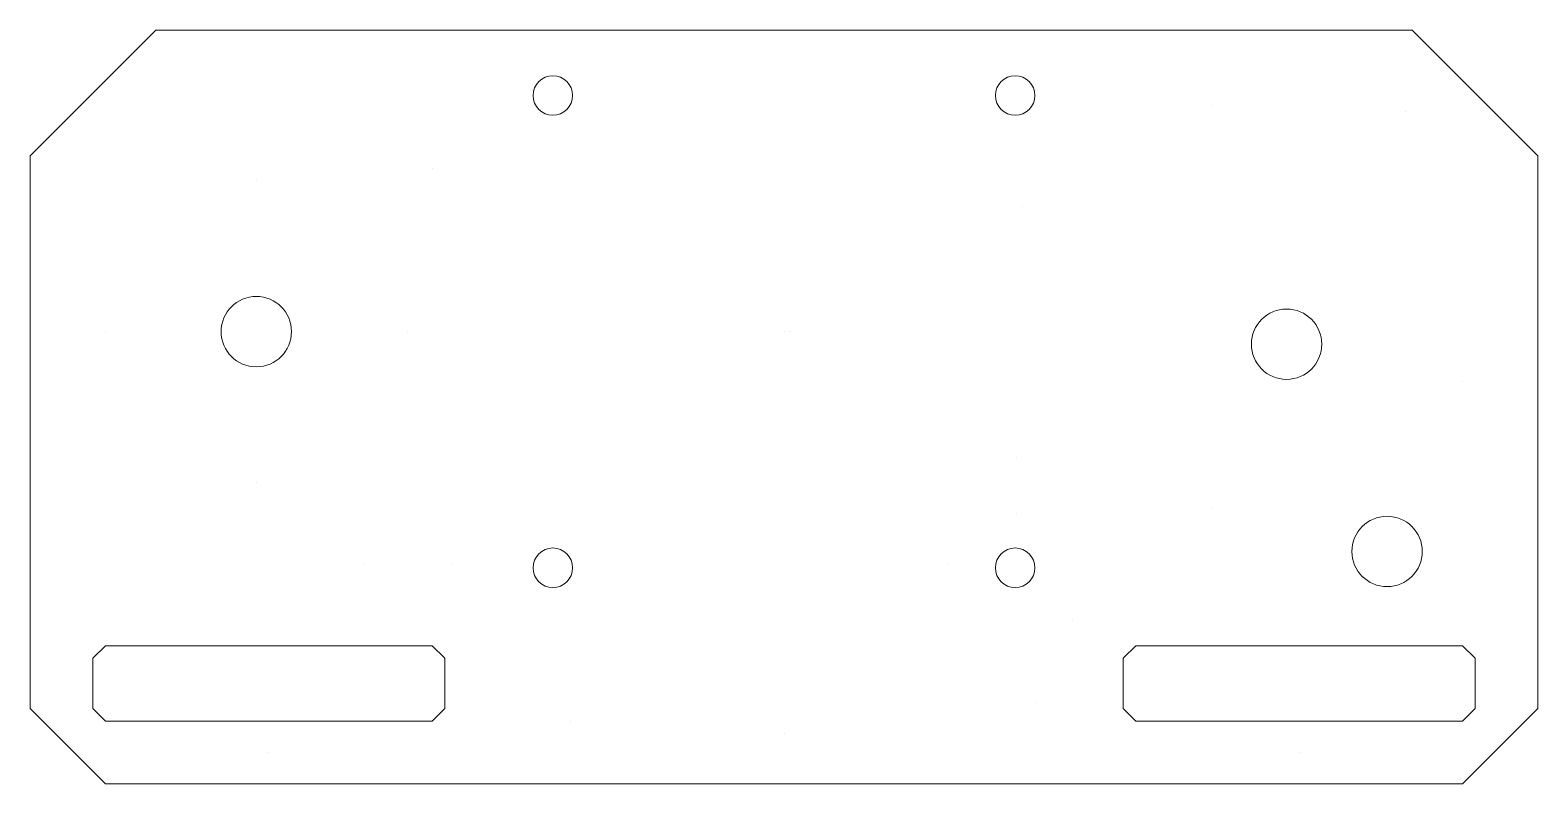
# Model space of a CAD drawing. Header units: inches. Extents: x 0 to 3, y -1.5 to 0.
import ezdxf

# ---------------------------------------------------------------- set-up
doc = ezdxf.new("R2010")
doc.units = ezdxf.units.IN
doc.header["$MEASUREMENT"] = 0
doc.layers.add('Layer 1', color=7, linetype='Continuous')

# ---------------------------------------------------------------- blocks, each defined once
blk = doc.blocks.new('block 3')
at = {"layer": 'Layer 1', "lineweight": 0}
blk.add_lwpolyline([(0.15, -1.5), (2.85, -1.5)], dxfattribs=at)
blk = doc.blocks.new('block 4')
at = {"layer": 'Layer 1', "lineweight": 0}
blk.add_lwpolyline([(3, -1.35), (3, -0.25)], dxfattribs=at)
blk = doc.blocks.new('block 5')
at = {"layer": 'Layer 1', "lineweight": 0}
blk.add_lwpolyline([(2.75, 0), (0.25, 0)], dxfattribs=at)
blk = doc.blocks.new('block 6')
at = {"layer": 'Layer 1', "lineweight": 0}
blk.add_lwpolyline([(0, -0.25), (0, -1.35)], dxfattribs=at)
blk = doc.blocks.new('block 7')
at = {"layer": 'Layer 1', "lineweight": 0}
blk.add_lwpolyline([(0.125, -1.35), (0.125, -1.25)], dxfattribs=at)
blk = doc.blocks.new('block 8')
at = {"layer": 'Layer 1', "lineweight": 0}
blk.add_lwpolyline([(0.15, -1.225), (0.8, -1.225)], dxfattribs=at)
blk = doc.blocks.new('block 9')
at = {"layer": 'Layer 1', "lineweight": 0}
blk.add_lwpolyline([(0.825, -1.25), (0.825, -1.35)], dxfattribs=at)
blk = doc.blocks.new('block 10')
at = {"layer": 'Layer 1', "lineweight": 0}
blk.add_lwpolyline([(0.8, -1.375), (0.15, -1.375)], dxfattribs=at)
blk = doc.blocks.new('block 11')
at = {"layer": 'Layer 1', "lineweight": 0}
blk.add_lwpolyline([(2.175, -1.25), (2.175, -1.35)], dxfattribs=at)
blk = doc.blocks.new('block 12')
at = {"layer": 'Layer 1', "lineweight": 0}
blk.add_lwpolyline([(2.2, -1.375), (2.85, -1.375)], dxfattribs=at)
blk = doc.blocks.new('block 13')
at = {"layer": 'Layer 1', "lineweight": 0}
blk.add_lwpolyline([(2.875, -1.35), (2.875, -1.25)], dxfattribs=at)
blk = doc.blocks.new('block 14')
at = {"layer": 'Layer 1', "lineweight": 0}
blk.add_lwpolyline([(2.85, -1.225), (2.2, -1.225)], dxfattribs=at)
blk = doc.blocks.new('block 15')
at = {"layer": 'Layer 1', "lineweight": 0}
blk.add_lwpolyline([(0, -1.35), (0.15, -1.5)], dxfattribs=at)
blk = doc.blocks.new('block 16')
at = {"layer": 'Layer 1', "lineweight": 0}
blk.add_lwpolyline([(3, -1.35), (2.85, -1.5)], dxfattribs=at)
blk = doc.blocks.new('block 17')
at = {"layer": 'Layer 1', "lineweight": 0}
blk.add_lwpolyline([(0, -0.25), (0.25, 0)], dxfattribs=at)
blk = doc.blocks.new('block 18')
at = {"layer": 'Layer 1', "lineweight": 0}
blk.add_lwpolyline([(3, -0.25), (2.75, 0)], dxfattribs=at)
blk = doc.blocks.new('block 19')
at = {"layer": 'Layer 1', "lineweight": 0}
blk.add_lwpolyline([(0.125, -1.25), (0.15, -1.225)], dxfattribs=at)
blk = doc.blocks.new('block 20')
at = {"layer": 'Layer 1', "lineweight": 0}
blk.add_lwpolyline([(0.125, -1.35), (0.15, -1.375)], dxfattribs=at)
blk = doc.blocks.new('block 21')
at = {"layer": 'Layer 1', "lineweight": 0}
blk.add_lwpolyline([(0.8, -1.375), (0.825, -1.35)], dxfattribs=at)
blk = doc.blocks.new('block 22')
at = {"layer": 'Layer 1', "lineweight": 0}
blk.add_lwpolyline([(0.825, -1.25), (0.8, -1.225)], dxfattribs=at)
blk = doc.blocks.new('block 23')
at = {"layer": 'Layer 1', "lineweight": 0}
blk.add_lwpolyline([(2.175, -1.25), (2.2, -1.225)], dxfattribs=at)
blk = doc.blocks.new('block 24')
at = {"layer": 'Layer 1', "lineweight": 0}
blk.add_lwpolyline([(2.175, -1.35), (2.2, -1.375)], dxfattribs=at)
blk = doc.blocks.new('block 25')
at = {"layer": 'Layer 1', "lineweight": 0}
blk.add_lwpolyline([(2.85, -1.375), (2.875, -1.35)], dxfattribs=at)
blk = doc.blocks.new('block 26')
at = {"layer": 'Layer 1', "lineweight": 0}
blk.add_lwpolyline([(2.875, -1.25), (2.85, -1.225)], dxfattribs=at)
blk = doc.blocks.new('block 27')
at = {"layer": 'Layer 1', "lineweight": 0}
blk.add_open_spline([(0.45, -0.67), (0.4887, -0.67), (0.52, -0.6387), (0.52, -0.6), (0.52, -0.5613), (0.4887, -0.53), (0.45, -0.53), (0.4113, -0.53), (0.38, -0.5613), (0.38, -0.6), (0.38, -0.6387), (0.4113, -0.67), (0.45, -0.67)], degree=3, knots=[0, 0, 0, 0, 1, 1, 1, 2, 2, 2, 3, 3, 3, 4, 4, 4, 4], dxfattribs=at)
blk = doc.blocks.new('block 28')
at = {"layer": 'Layer 1', "lineweight": 0}
blk.add_open_spline([(2.7, -1.1075), (2.7387, -1.1075), (2.77, -1.0762), (2.77, -1.0375), (2.77, -0.9988), (2.7387, -0.9675), (2.7, -0.9675), (2.6613, -0.9675), (2.63, -0.9988), (2.63, -1.0375), (2.63, -1.0762), (2.6613, -1.1075), (2.7, -1.1075)], degree=3, knots=[0, 0, 0, 0, 1, 1, 1, 2, 2, 2, 3, 3, 3, 4, 4, 4, 4], dxfattribs=at)
blk = doc.blocks.new('block 29')
at = {"layer": 'Layer 1', "lineweight": 0}
blk.add_open_spline([(2.5, -0.695), (2.5387, -0.695), (2.57, -0.6637), (2.57, -0.625), (2.57, -0.5863), (2.5387, -0.555), (2.5, -0.555), (2.4613, -0.555), (2.43, -0.5863), (2.43, -0.625), (2.43, -0.6637), (2.4613, -0.695), (2.5, -0.695)], degree=3, knots=[0, 0, 0, 0, 1, 1, 1, 2, 2, 2, 3, 3, 3, 4, 4, 4, 4], dxfattribs=at)
blk = doc.blocks.new('block 30')
at = {"layer": 'Layer 1', "lineweight": 0}
blk.add_lwpolyline([(2.85, -0.7), (2.85, -0.7)], dxfattribs=at)
blk = doc.blocks.new('block 31')
at = {"layer": 'Layer 1', "lineweight": 0}
blk.add_lwpolyline([(2.35, -0.95), (2.35, -0.95)], dxfattribs=at)
blk = doc.blocks.new('block 32')
at = {"layer": 'Layer 1', "lineweight": 0}
blk.add_lwpolyline([(1.9625, -0.9625), (1.9625, -0.9625)], dxfattribs=at)
blk = doc.blocks.new('block 33')
at = {"layer": 'Layer 1', "lineweight": 0}
blk.add_lwpolyline([(1.9625, -0.85), (1.9625, -0.85)], dxfattribs=at)
blk = doc.blocks.new('block 34')
at = {"layer": 'Layer 1', "lineweight": 0}
blk.add_lwpolyline([(2.075, -1.175), (2.075, -1.175)], dxfattribs=at)
blk = doc.blocks.new('block 35')
at = {"layer": 'Layer 1', "lineweight": 0}
blk.add_lwpolyline([(0.6625, -1.0625), (0.6625, -1.0625)], dxfattribs=at)
blk = doc.blocks.new('block 36')
at = {"layer": 'Layer 1', "lineweight": 0}
blk.add_lwpolyline([(2, -1.3375), (2, -1.3375)], dxfattribs=at)
blk = doc.blocks.new('block 37')
at = {"layer": 'Layer 1', "lineweight": 0}
blk.add_lwpolyline([(0.45, -0.9), (0.45, -0.9)], dxfattribs=at)
blk = doc.blocks.new('block 38')
at = {"layer": 'Layer 1', "lineweight": 0}
blk.add_lwpolyline([(1.5, -0.6), (1.5, -0.6)], dxfattribs=at)
blk = doc.blocks.new('block 39')
at = {"layer": 'Layer 1', "lineweight": 0}
blk.add_open_spline([(1.0006, -0.13), (1.0006, -0.1083), (1.0183, -0.0906), (1.04, -0.0906), (1.0617, -0.0906), (1.0794, -0.1083), (1.0794, -0.13), (1.0794, -0.1517), (1.0617, -0.1694), (1.04, -0.1694), (1.0183, -0.1694), (1.0006, -0.1517), (1.0006, -0.13), (1.0006, -0.13), (1.0006, -0.13), (1.0006, -0.13)], degree=3, knots=[0, 0, 0, 0, 1, 1, 1, 2, 2, 2, 3, 3, 3, 4, 4, 4, 5, 5, 5, 5], dxfattribs=at)
blk = doc.blocks.new('block 40')
at = {"layer": 'Layer 1', "lineweight": 0}
blk.add_open_spline([(1.9206, -0.13), (1.9206, -0.1083), (1.9383, -0.0906), (1.96, -0.0906), (1.9817, -0.0906), (1.9994, -0.1083), (1.9994, -0.13), (1.9994, -0.1517), (1.9817, -0.1694), (1.96, -0.1694), (1.9383, -0.1694), (1.9206, -0.1517), (1.9206, -0.13), (1.9206, -0.13), (1.9206, -0.13), (1.9206, -0.13)], degree=3, knots=[0, 0, 0, 0, 1, 1, 1, 2, 2, 2, 3, 3, 3, 4, 4, 4, 5, 5, 5, 5], dxfattribs=at)
blk = doc.blocks.new('block 41')
at = {"layer": 'Layer 1', "lineweight": 0}
blk.add_open_spline([(1.9206, -1.07), (1.9206, -1.0483), (1.9383, -1.0306), (1.96, -1.0306), (1.9817, -1.0306), (1.9994, -1.0483), (1.9994, -1.07), (1.9994, -1.0917), (1.9817, -1.1094), (1.96, -1.1094), (1.9383, -1.1094), (1.9206, -1.0917), (1.9206, -1.07), (1.9206, -1.07), (1.9206, -1.07), (1.9206, -1.07)], degree=3, knots=[0, 0, 0, 0, 1, 1, 1, 2, 2, 2, 3, 3, 3, 4, 4, 4, 5, 5, 5, 5], dxfattribs=at)
blk = doc.blocks.new('block 42')
at = {"layer": 'Layer 1', "lineweight": 0}
blk.add_open_spline([(1.0006, -1.07), (1.0006, -1.0483), (1.0183, -1.0306), (1.04, -1.0306), (1.0617, -1.0306), (1.0794, -1.0483), (1.0794, -1.07), (1.0794, -1.0917), (1.0617, -1.1094), (1.04, -1.1094), (1.0183, -1.1094), (1.0006, -1.0917), (1.0006, -1.07), (1.0006, -1.07), (1.0006, -1.07), (1.0006, -1.07)], degree=3, knots=[0, 0, 0, 0, 1, 1, 1, 2, 2, 2, 3, 3, 3, 4, 4, 4, 5, 5, 5, 5], dxfattribs=at)
blk = doc.blocks.new('block 43')
at = {"layer": 'Layer 1', "lineweight": 0}
blk.add_lwpolyline([(1.5, -1.4), (1.5, -1.4)], dxfattribs=at)
blk = doc.blocks.new('block 44')
at = {"layer": 'Layer 1', "lineweight": 0}
blk.add_lwpolyline([(1.975, -0.35), (1.975, -0.35)], dxfattribs=at)
blk = doc.blocks.new('block 45')
at = {"layer": 'Layer 1', "lineweight": 0}
blk.add_lwpolyline([(0.8, -0.275), (0.8, -0.275)], dxfattribs=at)
blk = doc.blocks.new('block 46')
at = {"layer": 'Layer 1', "lineweight": 0}
blk.add_lwpolyline([(2.7375, -0.1625), (2.7375, -0.1625)], dxfattribs=at)
blk = doc.blocks.new('block 47')
at = {"layer": 'Layer 1', "lineweight": 0}
blk.add_lwpolyline([(0.15, -0.6), (0.15, -0.6)], dxfattribs=at)
blk = doc.blocks.new('block 48')
at = {"layer": 'Layer 1', "lineweight": 0}
blk.add_lwpolyline([(2.35, -0.15), (2.35, -0.15)], dxfattribs=at)
blk = doc.blocks.new('block 49')
at = {"layer": 'Layer 1', "lineweight": 0}
blk.add_lwpolyline([(1.825, -1.0625), (1.825, -1.0625)], dxfattribs=at)
blk = doc.blocks.new('block 50')
at = {"layer": 'Layer 1', "lineweight": 0}
blk.add_lwpolyline([(0.8375, -1.0625), (0.8375, -1.0625)], dxfattribs=at)
blk = doc.blocks.new('block 51')
at = {"layer": 'Layer 1', "lineweight": 0}
blk.add_lwpolyline([(0.75, -0.6), (0.75, -0.6)], dxfattribs=at)
blk = doc.blocks.new('block 52')
at = {"layer": 'Layer 1', "lineweight": 0}
blk.add_lwpolyline([(1.075, -1.375), (1.075, -1.375)], dxfattribs=at)
blk = doc.blocks.new('block 53')
at = {"layer": 'Layer 1', "lineweight": 0}
blk.add_lwpolyline([(0.475, -1.4375), (0.475, -1.4375)], dxfattribs=at)
blk = doc.blocks.new('block 54')
at = {"layer": 'Layer 1', "lineweight": 0}
blk.add_lwpolyline([(2.525, -1.4375), (2.525, -1.4375)], dxfattribs=at)
blk = doc.blocks.new('block 55')
at = {"layer": 'Layer 1', "lineweight": 0}
blk.add_lwpolyline([(0.45, -0.3), (0.45, -0.3)], dxfattribs=at)
blk = doc.blocks.new('block 56')
at = {"layer": 'Layer 1', "lineweight": 0}
blk.add_lwpolyline([(1.5125, -0.6), (1.5125, -0.6)], dxfattribs=at)
blk = doc.blocks.new('block 2')
at = {"layer": 'Layer 1'}
for name in ['block 17', 'block 5', 'block 18', 'block 39', 'block 40', 'block 48', 'block 46', 'block 6', 'block 4', 'block 45', 'block 55', 'block 44', 'block 27', 'block 29', 'block 47', 'block 51', 'block 38', 'block 56', 'block 30', 'block 33', 'block 37', 'block 31', 'block 32', 'block 28', 'block 42', 'block 41', 'block 35', 'block 50', 'block 49', 'block 34', 'block 19', 'block 8', 'block 22', 'block 23', 'block 14', 'block 26', 'block 7', 'block 9', 'block 11', 'block 13', 'block 36', 'block 15', 'block 20', 'block 10', 'block 21', 'block 52', 'block 24', 'block 12', 'block 16', 'block 25', 'block 43', 'block 53', 'block 54', 'block 3']:
    blk.add_blockref(name, (0, 0), dxfattribs=at)

msp = doc.modelspace()

# ---------------------------------------------------------------- block references
at = {"layer": 'Layer 1'}
msp.add_blockref('block 2', (0, 0), dxfattribs=at)

doc.saveas('drawing.dxf')
